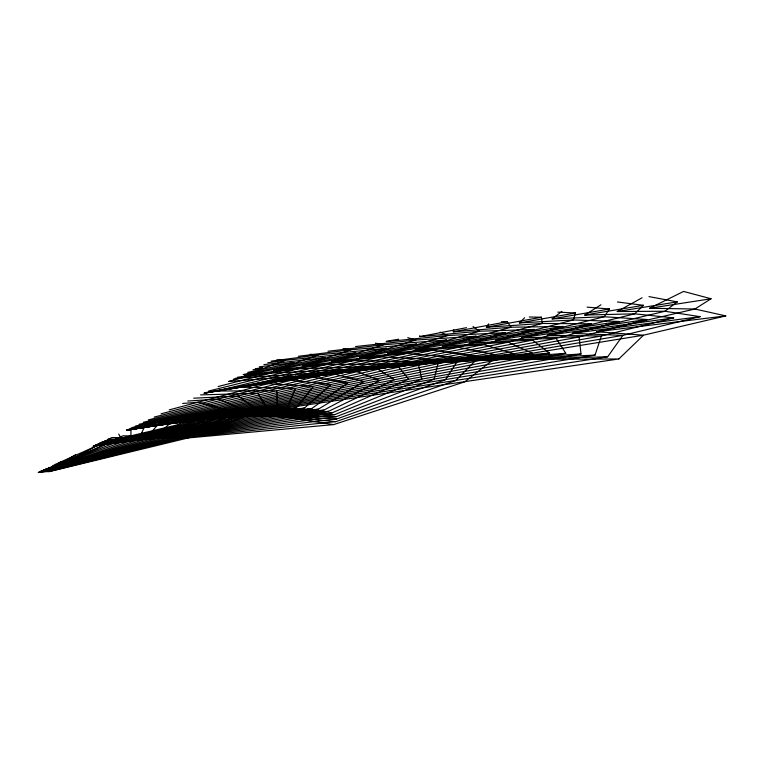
<?xml version="1.0" encoding="UTF-8"?>
<svg xmlns="http://www.w3.org/2000/svg" width="764" height="764" viewBox="0 0 764 764"><rect width="100%" height="100%" fill="white"/><g stroke="black" fill="none" stroke-linecap="round" stroke-linejoin="round"><path stroke-width="1.15" d="M131.016 428.155L130.787 440.704L40.817 472.228L39.671 471.827M561.912 311.425L552.124 318.865L604.162 316.745L646.755 319.495L579.112 337L438.221 362.633L434.143 379.231L336.332 416.647L175.586 437.304L104.697 440.742M501.356 321.739L507.229 321.72L511.001 327.212L442.509 346.273L508.289 342.205L532.183 353.207L394.568 379.708L376.938 368.506L508.289 342.205L563.116 326.486L511.001 327.212L453.253 331.815L453.835 329.828M557.796 312.132L575.512 313.001L573.344 319.954L495.826 340.219L556.116 338.395L619.308 321.482L573.344 319.954L519.339 322.933L524.61 317.776M45.821 468.886L44.866 471.76L158.816 437.944L328.549 411.338L394.568 379.708L185.623 419.57L158.816 437.944L98.098 443.894M75.665 454.618L47.931 471.617L180.256 437.371L233.727 414.145L595.013 355.136L601.392 335.988L673.705 317.881L634.712 313.832L584.756 315.054L600.943 304.788M143.336 422.263L276.912 390.748L216.69 391.025L325.961 364.581L355.9 352.844L285.44 360.331L244.404 375.353L325.961 364.581L389.525 363.951L276.912 390.748L277.685 408.32L106.368 444.065L93.065 446.3L114.781 442.824L287.321 408.005L295.448 388.427L411.786 361.515L353.207 360.618L273.732 370.502L318.435 354.916L386.393 348.327L353.207 360.618L240.803 387.128L295.448 388.427L139.096 424.297M94.44 445.641L138.332 439.816L311.76 408.52L347.868 382.879L310.852 376.757L432.663 350.208L476.144 336.227L415.797 340.009L359.691 357.313L432.663 350.208L475.103 355.909L145.189 425.491L138.332 439.816L41.915 472.085L40.683 471.34M617.455 301.981L643.45 305.313L634.712 313.832L547.368 335.32L601.392 335.988L457.378 361.267L445.431 379.737L336.676 418.997L180.256 437.371L107.753 439.281M529.271 316.984L541.418 317.241L542.287 323.449L469.382 343.112L532.489 340.133L549.488 353.054L408.625 379.231L397.948 366.271L532.489 340.133L591.412 323.821L542.287 323.449L486.382 327.259L488.693 323.888M587.124 307.138L609.519 309.019L604.162 316.745L521.841 337.621L579.112 337L581.012 353.99L222.419 415.224L175.586 437.304L47.273 471.627L61.082 461.59M648.989 296.604L677.296 301.885L664.966 311.254L572.37 333.362L622.889 335.377L475.81 360.216L455.659 380.606L335.816 421.642L184.41 437.591L111.811 437.552L48.524 471.636L184.41 437.591L244.499 413.267L607.666 356.788L622.889 335.377L700.082 316.668L664.966 311.254L617.236 311.521L642.085 297.779M48.906 467.406L45.725 471.703L164.843 437.591L332.216 412.827L408.625 379.231L198.344 417.937L164.843 437.591L99.922 443.024M200.588 394.892L257.888 393.298L267.39 408.845L93.284 446.195L122.937 441.707L296.241 407.938L313.479 386.326L433.494 359.347L380.08 356.903L302.716 365.88L351.153 349.721L416.6 344.058L380.08 356.903L264.554 383.442L313.479 386.326L135.476 426.026M95.376 445.192L145.523 439.061L318.273 409.198L364.132 381.551L333.352 373.758L458.333 347.257L505.462 332.703L447.761 335.501L387.654 353.388L458.333 347.257L494.91 354.658L159.017 423.351L145.523 439.061L42.946 471.961L41.953 470.729M618.83 358.965L643.508 335.195L725.8 315.904L694.906 309.019L649.543 308.274L683.599 291.428L711.055 298.762L694.906 309.019L596.808 331.738L643.508 335.195L493.458 359.5L464.722 381.847L333.706 424.583L188.03 437.963L123.004 435.757L49.049 471.674L188.03 437.963L254.679 412.598L618.83 358.965L493.458 359.5M53.509 465.209L46.528 471.655L170.439 437.38L334.823 414.594L421.843 379.068L565.799 353.302L556.116 338.395L418.385 364.304L421.843 379.068L210.625 416.485L170.439 437.38L102.099 441.984M93.743 445.975L130.787 440.704L304.406 408.1L330.965 384.483L454.618 357.476L406.572 353.426L331.366 361.487L383.595 344.745L446.52 340.018L406.572 353.426L287.913 379.985L330.965 384.483L132.42 427.487M96.589 444.61L152.361 438.44L323.888 410.134L379.727 380.482L355.394 371.008L483.555 344.583L534.466 329.446L479.496 331.232L415.263 349.702L483.555 344.583L513.952 353.751L172.511 421.375L152.361 438.44L43.93 471.846L43.605 469.946M255.386 368.706L262.606 367.761L242.102 377.846L229.21 381.217M259.292 366.835L294.006 362.566L270.408 373.195L218.112 386.527M54.55 464.713L97.706 445.422L95.911 444.934M263.905 364.629L325.101 357.59L298.361 368.773L208.629 391.053M40.339 471.503L106.368 444.065L101.86 442.098M228.56 381.522L295.773 376.26L169.207 409.896M233.526 379.154L242.102 377.846L319.868 372.822L161.061 413.792M235.216 378.342L270.408 373.195L343.542 369.614L154.175 417.087M237.48 377.263L298.361 368.773L366.777 366.653L148.321 419.885M99.406 443.273L232.886 411.739L198.268 402.227L182.663 403.468M96.741 444.543L244.957 410.564L218.542 399.047L187.753 401.033M94.497 445.613L256.465 409.599L238.416 396.067L193.684 398.197M252.999 369.843L262.606 367.761M247.689 372.383L294.006 362.566M243.153 374.551L325.101 357.59M244.404 375.353L355.9 352.844M386.212 341.336L398.617 339.226M273.732 370.502L386.393 348.327M419.77 335.625L419.942 336.599L466.517 327.67M302.716 365.88L416.6 344.058M453.253 331.815L507.229 321.72M331.366 361.487L446.52 340.018M486.382 327.259L541.418 317.241M359.691 357.313L476.144 336.227M205.277 392.658L295.773 376.26M519.339 322.933L575.512 313.001M387.654 353.388L505.462 332.703M204.427 393.068L319.868 372.822M126.681 430.227L232.886 411.739M552.124 318.865L609.519 309.019M415.263 349.702L534.466 329.446M204.064 393.24L343.542 369.614M584.756 315.054L643.45 305.313M126.442 430.342L244.957 410.564M442.509 346.273L563.116 326.486M204.189 393.173L366.777 366.653M617.236 311.521L677.296 301.885M126.528 430.304L256.465 409.599M469.382 343.112L591.412 323.821M216.69 391.025L389.525 363.951M649.543 308.274L711.055 298.762M495.826 340.219L619.308 321.482M126.939 430.103L267.39 408.845M240.803 387.128L411.786 361.515M521.841 337.621L646.755 319.495M264.554 383.442L433.494 359.347M127.683 429.75L277.685 408.32M267.772 362.785L285.44 360.331L276.692 359.978M547.368 335.32L673.705 317.881M287.913 379.985L454.618 357.476M128.763 429.234L287.321 408.005M271.22 361.133L318.435 354.916L310.222 354.267M572.37 333.362L700.082 316.668M310.852 376.757L475.103 355.909M298.304 356.301L351.153 349.721L343.026 348.69M130.205 428.547L296.241 407.938M596.808 331.738L725.8 315.904M327.966 351.249L383.595 344.745L375.439 343.17M333.352 373.758L494.91 354.658M132.029 427.678L304.406 408.1M355.556 346.55L415.797 340.009L407.747 337.669M355.394 371.008L513.952 353.751M145.189 425.491L311.76 408.52M386.431 341.623L447.761 335.501L440.198 332.149M376.938 368.506L532.183 353.207M419.942 336.599L479.496 331.232L473.069 326.553M159.017 423.351L318.273 409.198M397.948 366.271L549.488 353.054M418.385 364.304L565.799 353.302M172.511 421.375L323.888 410.134M438.221 362.633L581.012 353.99M185.623 419.57L328.549 411.338M457.378 361.267L595.013 355.136M198.344 417.937L332.216 412.827M475.81 360.216L607.666 356.788M210.625 416.485L334.823 414.594M222.419 415.224L336.332 416.647M233.727 414.145L336.676 418.997M244.499 413.267L335.816 421.642M38.2 472.524L114.781 442.824L109.262 438.555M254.679 412.598L333.706 424.583M38.859 472.209L122.937 441.707L118.697 434.047"/></g></svg>
